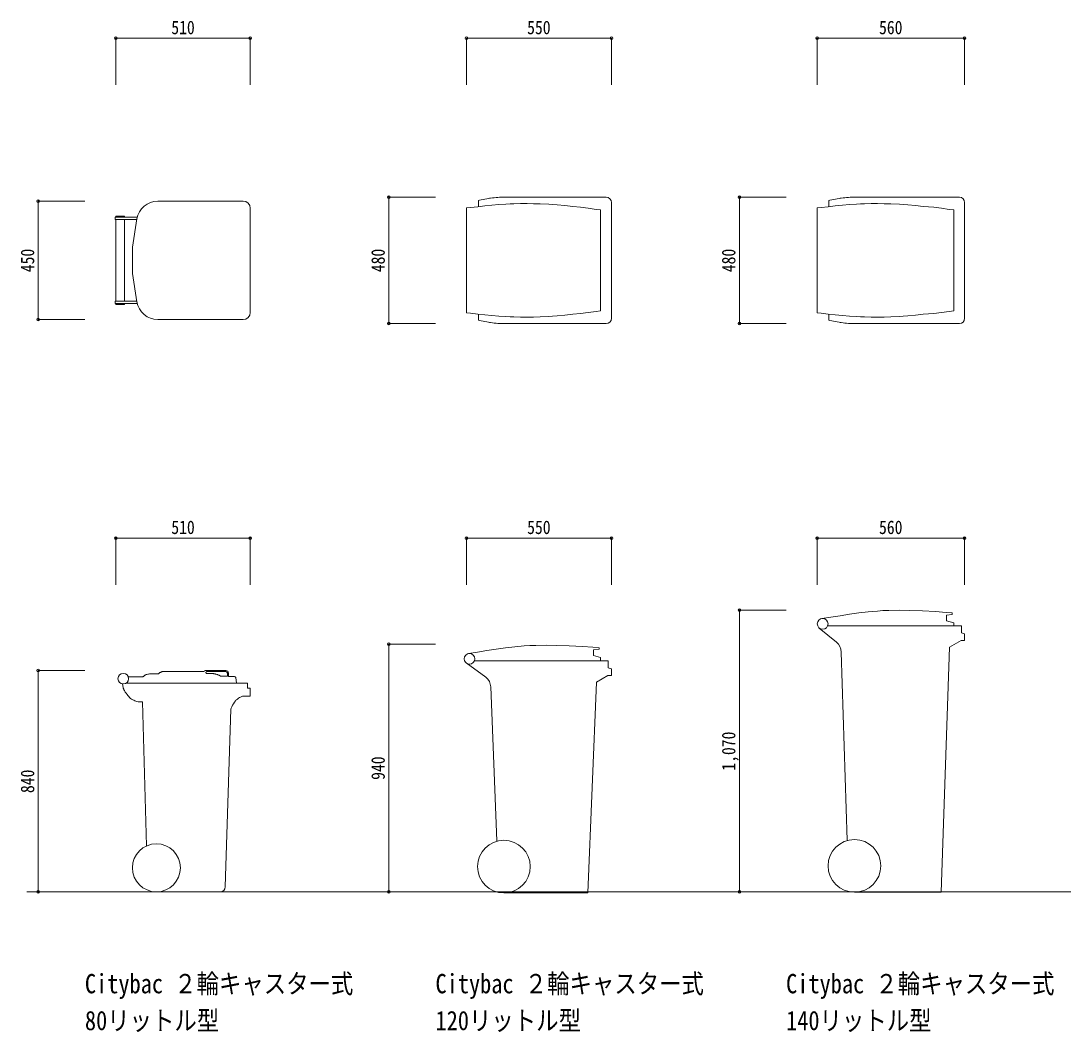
# Model space of a CAD drawing. Units: millimetres at full size, sheet at 1:20. Extents: x -3954 to 3961, y -2047 to 1792.
# Drawn here: x -3954 to 4, y -2047 to 1792 of the extents above; entities that cross this region are included whole.
import ezdxf
from ezdxf.enums import TextEntityAlignment as Align

# ---------------------------------------------------------------- set-up
doc = ezdxf.new("R2010")
doc.units = ezdxf.units.MM
doc.header["$LTSCALE"] = 20
doc.header["$PDMODE"] = 32
doc.header["$PDSIZE"] = 10
for name, color, linetype, lineweight in [('0-1', 4, 'Continuous', 5), ('0-9', 4, 'Continuous', 5), ('0-B', 6, 'Continuous', 18), ('0-C', 7, 'Continuous', 5)]:
    doc.layers.add(name, color=color, linetype=linetype, lineweight=lineweight)
doc.layers.add('0-6', color=3, linetype='Continuous')
doc.styles.add('ＭＳ ゴシック', font='')
doc.styles.get('ＭＳ ゴシック').set_extended_font_data('MS Gothic')

msp = doc.modelspace()

# ---------------------------------------------------------------- linework, layer by layer
at = {"layer": '0-1'}
for p, q in [((-3592.61, 1726.09), (-3592.61, 1548.95)), ((-3082.61, 1726.09), (-3082.61, 1548.95)), ((-2261.56, 1726.09), (-2261.56, 1548.95)), ((-1711.56, 1726.09), (-1711.56, 1548.95)), ((-930.5, 1726.09), (-930.5, 1548.95)), ((-370.5, 1726.09), (-370.5, 1548.95)), ((-2556.67, 1122.95), (-2379.53, 1122.95)), ((-2556.67, 642.95), (-2556.67, 1122.95)), ((-1225.61, 1122.95), (-1048.47, 1122.95)), ((-1225.61, 642.95), (-1225.61, 1122.95)), ((-3887.73, 657.95), (-3887.73, 1107.95)), ((-3887.73, 1107.95), (-3710.58, 1107.95)), ((-3887.73, 657.95), (-3710.58, 657.95)), ((-2556.67, 642.95), (-2379.53, 642.95)), ((-1225.61, 642.95), (-1048.47, 642.95)), ((-3592.61, -171.4), (-3592.61, -348.54)), ((-3082.61, -171.4), (-3082.61, -348.54)), ((-2261.56, -171.4), (-2261.56, -348.54)), ((-1711.56, -171.4), (-1711.56, -348.54)), ((-930.5, -171.4), (-930.5, -348.54)), ((-370.5, -171.4), (-370.5, -348.54)), ((-1225.61, -1514.28), (-1225.61, -444.47)), ((-1225.61, -444.47), (-1048.47, -444.47)), ((-2556.67, -574.15), (-2379.53, -574.15)), ((-3887.73, -674.27), (-3710.58, -674.27)), ((-3887.73, -1514.28), (-3710.58, -1514.28)), ((-2556.67, -1514.28), (-2379.53, -1514.28)), ((-1225.61, -1514.28), (-1048.47, -1514.28))]:
    msp.add_line(p, q, dxfattribs=at)
for p in [(-3592.61, 1726.09), (-3082.61, 1726.09), (-2261.56, 1726.09), (-1711.56, 1726.09), (-930.5, 1726.09), (-370.5, 1726.09), (-3887.73, 1107.95), (-2556.67, 1122.95), (-1225.61, 1122.95), (-3887.73, 657.95), (-2556.67, 642.95), (-1225.61, 642.95), (-3592.61, -171.4), (-3082.61, -171.4), (-2261.56, -171.4), (-1711.56, -171.4), (-930.5, -171.4), (-370.5, -171.4), (-1225.61, -444.47), (-2556.67, -574.15), (-3887.73, -674.27), (-3887.73, -1514.28), (-2556.67, -1514.28), (-1225.61, -1514.28)]:
    msp.add_point(p, dxfattribs=at)
at = {"layer": '0-9'}
for p, q in [((-3592.61, 1726.09), (-3082.61, 1726.09)), ((-2261.56, 1726.09), (-1711.56, 1726.09)), ((-930.5, 1726.09), (-370.5, 1726.09)), ((-3592.61, -171.4), (-3082.61, -171.4)), ((-2261.56, -171.4), (-1711.56, -171.4)), ((-930.5, -171.4), (-370.5, -171.4))]:
    msp.add_line(p, q, dxfattribs=at)
at = {"layer": '0-B'}
msp.add_line((-3931.06, -1514.28), (3958.53, -1514.28), dxfattribs=at)
at = {"layer": '0-C'}
for p, q in [((-2216.74, 1110.15), (-2216.74, 1087.01)), ((-1731.56, 1122.95), (-2132.15, 1122.95)), ((-885.68, 1110.15), (-885.68, 1087.01)), ((-390.5, 1122.95), (-801.09, 1122.95)), ((-3434.03, 1107.95), (-3109.61, 1107.95)), ((-3082.61, 684.95), (-3082.61, 1080.95)), ((-2261.56, 1081.97), (-2261.56, 683.93)), ((-1752.89, 1074.26), (-1752.89, 691.64)), ((-1711.56, 662.95), (-1711.56, 1102.95)), ((-930.5, 1081.97), (-930.5, 683.93)), ((-411.83, 1074.26), (-411.83, 691.64)), ((-370.5, 662.95), (-370.5, 1102.95)), ((-3595.74, 1037.54), (-3595.74, 1046.54)), ((-3511.84, 1046.54), (-3595.74, 1046.54)), ((-3513.46, 1037.54), (-3595.74, 1037.54)), ((-3592.61, 1046.54), (-3592.61, 1050.76)), ((-3560.31, 1050.76), (-3592.61, 1050.76)), ((-3592.61, 728.36), (-3592.61, 1037.54)), ((-3560.31, 1046.54), (-3560.31, 1050.76)), ((-3560.31, 728.36), (-3560.31, 1037.54)), ((-3513.09, 1040.2), (-3529.76, 932.58)), ((-3529.76, 833.32), (-3529.76, 932.58)), ((-3513.09, 725.7), (-3529.76, 833.32)), ((-3595.74, 728.36), (-3595.74, 719.37)), ((-3513.46, 728.36), (-3595.74, 728.36)), ((-3511.84, 719.37), (-3595.74, 719.37)), ((-3592.61, 719.37), (-3592.61, 715.15)), ((-3560.31, 715.15), (-3592.61, 715.15)), ((-3560.31, 719.37), (-3560.31, 715.15)), ((-2216.74, 655.75), (-2216.74, 678.9)), ((-885.68, 655.75), (-885.68, 678.9)), ((-3434.03, 657.95), (-3109.61, 657.95)), ((-1731.56, 642.95), (-2132.15, 642.95)), ((-390.5, 642.95), (-801.09, 642.95)), ((-912.89, -477.15), (-878.86, -472.02)), ((-577.98, -446.3), (-530.66, -448.07)), ((-417.51, -455.21), (-417.51, -460.93)), ((-857.16, -567.01), (-922.29, -512.91)), ((-382.93, -504.26), (-890.48, -504.26)), ((-411.36, -492.48), (-411.36, -504.26)), ((-1758.57, -587.77), (-1758.57, -593.5)), ((-427.34, -585.73), (-460.04, -1515.67)), ((-2253.94, -609.71), (-2219.92, -604.58)), ((-1752.42, -625.05), (-1752.42, -636.83)), ((-838.74, -603.88), (-816.07, -1318)), ((-2188.22, -699.58), (-2263.35, -645.48)), ((-1723.99, -636.83), (-2231.53, -636.83)), ((-3490.51, -698.09), (-3545.88, -698.09)), ((-3432.12, -686.75), (-3463.86, -686.75)), ((-3416.96, -677.92), (-3257.98, -677.92)), ((-3254, -674.27), (-3175.5, -674.27)), ((-3249.76, -685.16), (-3248.96, -685.82)), ((-3221.96, -685.82), (-3248.96, -685.82)), ((-3247.23, -678.07), (-3175.5, -678.07)), ((-3169.5, -695.06), (-3195.73, -695.06)), ((-3169.5, -684.07), (-3169.5, -695.06)), ((-3165.5, -684.27), (-3165.5, -697.34)), ((-3142.08, -697.34), (-3165.5, -697.34)), ((-3138.14, -700.66), (-3134.54, -721.5)), ((-3567.59, -725.08), (-3565.78, -737.99)), ((-3093.81, -721.5), (-3553.03, -721.5)), ((-2169.79, -736.45), (-2147.12, -1320.95)), ((-1768.4, -718.3), (-1801.1, -1518.62)), ((-3492.5, -793.09), (-3506.46, -793.09)), ((-3492.5, -793.09), (-3476.43, -1339.93)), ((-3177.59, -1494.88), (-3156.56, -821.1)), ((-3197.58, -1514.28), (-3439.15, -1514.28)), ((-2119.84, -1518.62), (-1801.1, -1518.62)), ((-788.79, -1515.67), (-460.04, -1515.67))]:
    msp.add_line(p, q, dxfattribs=at)
at = {"layer": '0-C', "color": 4}
for p, q in [((-2556.67, -1514.28), (-2556.67, -574.15)), ((-3887.73, -1514.28), (-3887.73, -674.27))]:
    msp.add_line(p, q, dxfattribs=at)
at = {"layer": '0-C'}
for points in [[(-2216.74, 1110.15), (-2212.73, 1111.04), (-2205.82, 1112.55), (-2198.89, 1114.02), (-2191.96, 1115.43), (-2185.02, 1116.75), (-2178.06, 1117.95), (-2174.01, 1118.58), (-2170.09, 1119.14), (-2163.32, 1120.01), (-2156.53, 1120.77), (-2149.73, 1121.44), (-2142.92, 1122.05), (-2136.1, 1122.63), (-2132.15, 1122.95)], [(-885.68, 1110.15), (-881.68, 1111.04), (-874.76, 1112.55), (-867.84, 1114.02), (-860.91, 1115.43), (-853.96, 1116.75), (-847, 1117.95), (-842.95, 1118.58), (-839.03, 1119.14), (-832.26, 1120.01), (-825.47, 1120.77), (-818.67, 1121.44), (-811.86, 1122.05), (-805.05, 1122.63), (-801.09, 1122.95)], [(-1949.38, 1095.96), (-1982.08, 1097.24), (-2007.06, 1098.06), (-2032.05, 1098.41), (-2057.04, 1098.28), (-2082.01, 1097.66), (-2096.49, 1097.08), (-2112.07, 1096.26), (-2138.91, 1094.44), (-2165.72, 1092.18), (-2192.51, 1089.58), (-2219.28, 1086.74), (-2246.04, 1083.74), (-2261.56, 1081.97)], [(-1752.89, 1074.26), (-1769.99, 1076.58), (-1799.49, 1080.53), (-1829, 1084.32), (-1858.53, 1087.84), (-1888.1, 1091), (-1917.72, 1093.71), (-1934.92, 1095.02), (-1949.38, 1095.96)], [(-618.32, 1095.96), (-651.03, 1097.24), (-676.01, 1098.06), (-701, 1098.41), (-725.98, 1098.28), (-750.96, 1097.66), (-765.43, 1097.08), (-781.01, 1096.26), (-807.85, 1094.44), (-834.66, 1092.18), (-861.45, 1089.58), (-888.22, 1086.74), (-914.98, 1083.74), (-930.5, 1081.97)], [(-527.47, 1087.84), (-557.05, 1091), (-586.66, 1093.71), (-603.86, 1095.02), (-618.32, 1095.96)], [(-411.83, 1074.26), (-428.94, 1076.58), (-458.43, 1080.53), (-487.94, 1084.32), (-527.47, 1087.84)], [(-1949.38, 669.94), (-1982.08, 668.67), (-2007.06, 667.85), (-2032.05, 667.5), (-2057.04, 667.62), (-2082.01, 668.24), (-2096.49, 668.83), (-2112.07, 669.64), (-2138.91, 671.46), (-2165.72, 673.72), (-2192.51, 676.32), (-2219.28, 679.17), (-2246.04, 682.16), (-2261.56, 683.93)], [(-1752.89, 691.64), (-1769.99, 689.32), (-1799.49, 685.37), (-1829, 681.59), (-1858.53, 678.06), (-1888.1, 674.9), (-1917.72, 672.2), (-1934.92, 670.88), (-1949.38, 669.94)], [(-618.32, 669.94), (-651.03, 668.67), (-676.01, 667.85), (-701, 667.5), (-725.98, 667.62), (-750.96, 668.24), (-765.43, 668.83), (-781.01, 669.64), (-807.85, 671.46), (-834.66, 673.72), (-861.45, 676.32), (-888.22, 679.17), (-914.98, 682.16), (-930.5, 683.93)], [(-527.47, 678.06), (-557.05, 674.9), (-586.66, 672.2), (-603.86, 670.88), (-618.32, 669.94)], [(-411.83, 691.64), (-428.94, 689.32), (-458.43, 685.37), (-487.94, 681.59), (-527.47, 678.06)], [(-2216.74, 655.75), (-2212.73, 654.87), (-2205.82, 653.35), (-2198.89, 651.88), (-2191.96, 650.47), (-2185.02, 649.16), (-2178.06, 647.96), (-2174.01, 647.32), (-2170.09, 646.76), (-2163.32, 645.89), (-2156.53, 645.14), (-2149.73, 644.46), (-2142.92, 643.85), (-2136.1, 643.28), (-2132.15, 642.95)], [(-885.68, 655.75), (-881.68, 654.87), (-874.76, 653.35), (-867.84, 651.88), (-860.91, 650.47), (-853.96, 649.16), (-847, 647.96), (-842.95, 647.32), (-839.03, 646.76), (-832.26, 645.89), (-825.47, 645.14), (-818.67, 644.46), (-811.86, 643.85), (-805.05, 643.28), (-801.09, 642.95)], [(-878.86, -472.02), (-843.43, -466.13), (-807.97, -460.58), (-772.5, -455.6), (-736.98, -451.41), (-701.41, -448.21), (-680.76, -446.9), (-657.69, -445.96), (-617.87, -445.51), (-577.98, -446.3)], [(-530.66, -448.07), (-480.7, -450.54), (-440.71, -453.44), (-417.51, -455.21)], [(-411.36, -492.48), (-438.76, -485.14), (-438.76, -463.37), (-417.51, -460.93)], [(-370.5, -560.7), (-370.5, -534.59), (-382.93, -531.26), (-382.93, -504.26)], [(-2219.92, -604.58), (-2184.48, -598.69), (-2149.03, -593.15), (-2113.55, -588.17), (-2078.03, -583.97), (-2042.47, -580.78), (-2021.81, -579.47), (-1998.75, -578.53), (-1958.92, -578.08), (-1919.03, -578.87), (-1871.72, -580.64), (-1821.75, -583.1), (-1781.76, -586), (-1758.57, -587.77)], [(-1752.42, -625.05), (-1779.82, -617.71), (-1779.82, -595.94), (-1758.57, -593.5)], [(-370.5, -560.7), (-383.98, -560.7), (-427.34, -585.73)], [(-1711.56, -693.27), (-1711.56, -667.16), (-1723.99, -663.82), (-1723.99, -636.83)], [(-3463.86, -686.75), (-3465.7, -687), (-3468.85, -687.47), (-3471.95, -688.03), (-3474.99, -688.73), (-3477.92, -689.64), (-3480.72, -690.81), (-3482.27, -691.64), (-3483.1, -692.13), (-3484.5, -693.07), (-3485.85, -694.08), (-3487.17, -695.16), (-3488.47, -696.28), (-3489.76, -697.42), (-3490.51, -698.09)], [(-3416.96, -677.92), (-3417.73, -678.25), (-3419.05, -678.82), (-3420.36, -679.4), (-3421.66, -680), (-3422.95, -680.63), (-3424.21, -681.3), (-3424.93, -681.71), (-3425.64, -682.13), (-3426.84, -682.89), (-3428.01, -683.69), (-3429.17, -684.53), (-3430.32, -685.38), (-3431.46, -686.24), (-3432.12, -686.75)], [(-3195.73, -695.06), (-3196.93, -694.45), (-3199, -693.4), (-3201.08, -692.38), (-3203.18, -691.4), (-3205.29, -690.48), (-3207.43, -689.63), (-3208.69, -689.17), (-3209.91, -688.77), (-3212.03, -688.13), (-3214.17, -687.55), (-3216.33, -687.03), (-3218.51, -686.55), (-3220.69, -686.08), (-3221.96, -685.82)], [(-1711.56, -693.27), (-1725.04, -693.27), (-1768.4, -718.3)], [(-3506.46, -793.09), (-3508.9, -792.44), (-3513.09, -791.29), (-3517.23, -790.06), (-3521.29, -788.68), (-3525.23, -787.1), (-3529.02, -785.27), (-3531.14, -784.07), (-3533.43, -782.6), (-3537.19, -779.77), (-3540.74, -776.61), (-3544.1, -773.18), (-3547.29, -769.55), (-3550.32, -765.77), (-3552.02, -763.54), (-3553.24, -761.89), (-3555.27, -759.04), (-3557.2, -756.14), (-3559.03, -753.18), (-3560.72, -750.17), (-3562.25, -747.07), (-3563.07, -745.24), (-3563.35, -744.57), (-3563.81, -743.41), (-3564.26, -742.24), (-3564.7, -741.06), (-3565.12, -739.87), (-3565.54, -738.68), (-3565.78, -737.99)], [(-3112.6, -771.11), (-3082.61, -771.11), (-3082.61, -741.16), (-3093.81, -741.16), (-3093.81, -721.5)], [(-3156.56, -821.1), (-3155.07, -817.57), (-3152.43, -811.53), (-3149.64, -805.64), (-3146.6, -799.98), (-3143.22, -794.65), (-3139.39, -789.74), (-3136.93, -787.12), (-3134.97, -785.29), (-3131.38, -782.36), (-3127.54, -779.66), (-3123.51, -777.14), (-3119.34, -774.74), (-3115.08, -772.43), (-3112.6, -771.11)]]:
    msp.add_lwpolyline(points, dxfattribs=at)
for centre, radius in [((-909.49, -497.16), 20.3), ((-2250.54, -629.73), 20.3), ((-3564.79, -705.12), 20.16), ((-3439.15, -1423.12), 91.16), ((-2119.84, -1418.62), 100), ((-788.79, -1415.67), 100)]:
    msp.add_circle(centre, radius, dxfattribs=at)
for centre, radius, start, end in [((-1731.56, 1102.95), 20, 0, 90), ((-390.5, 1102.95), 20, 0, 90), ((-3434.03, 1027.95), 80, 90, 171.19321), ((-3109.61, 1080.95), 27, 0, 90), ((-3434.03, 737.95), 80, 188.80679, 270), ((-3109.61, 684.95), 27, 270, 0), ((-1731.56, 662.95), 20, 270, 0), ((-390.5, 662.95), 20, 270, 0), ((-888.7, -605.81), 50, 2.221, 50.89696), ((-3254, -678.27), 4, 90, 174.94856), ((-3247.23, -682.07), 4, 90, 230.71059), ((-3175.5, -684.27), 10, 0, 90), ((-3175.5, -684.07), 6, 0, 90), ((-3142.08, -701.34), 4, 9.79985, 90), ((-2219.75, -738.38), 50, 2.221, 50.89696), ((-3197.58, -1494.28), 20, 270, 358.28238)]:
    msp.add_arc(centre, radius, start, end, dxfattribs=at)

# ---------------------------------------------------------------- texts
at = {"layer": '0-1', "color": 3, "style": 'ＭＳ ゴシック', "width": 0.85}
for s, p in [('510', (-3382.61, 1726.09)), ('550', (-2031.56, 1726.09)), ('560', (-695.5, 1726.09)), ('510', (-3382.61, -171.4)), ('550', (-2031.56, -171.4)), ('560', (-695.5, -171.4))]:
    msp.add_text(s, height=51.32, dxfattribs=at).set_placement(p, align=Align.BOTTOM_LEFT)
for s, p in [('450', (-3887.73, 837.95)), ('480', (-2556.67, 837.95)), ('480', (-1225.61, 837.95)), ('1,070', (-1225.61, -1054.37)), ('940', (-2556.67, -1089.22)), ('840', (-3887.73, -1139.28))]:
    msp.add_text(s, height=51.32, rotation=90, dxfattribs=at).set_placement(p, align=Align.BOTTOM_LEFT)
at = {"layer": '0-6', "style": 'ＭＳ ゴシック', "width": 0.85}
for s, p in [('Citybac ２輪キャスター式', (-3710.58, -1921.45)), ('Citybac ２輪キャスター式', (-2379.53, -1921.45)), ('Citybac ２輪キャスター式', (-1048.47, -1921.45)), ('80リットル型', (-3710.58, -2061.45)), ('120リットル型', (-2379.53, -2061.45)), ('140リットル型', (-1048.47, -2061.45))]:
    msp.add_text(s, height=73.31, dxfattribs=at).set_placement(p, align=Align.BOTTOM_LEFT)

doc.saveas('drawing.dxf')
